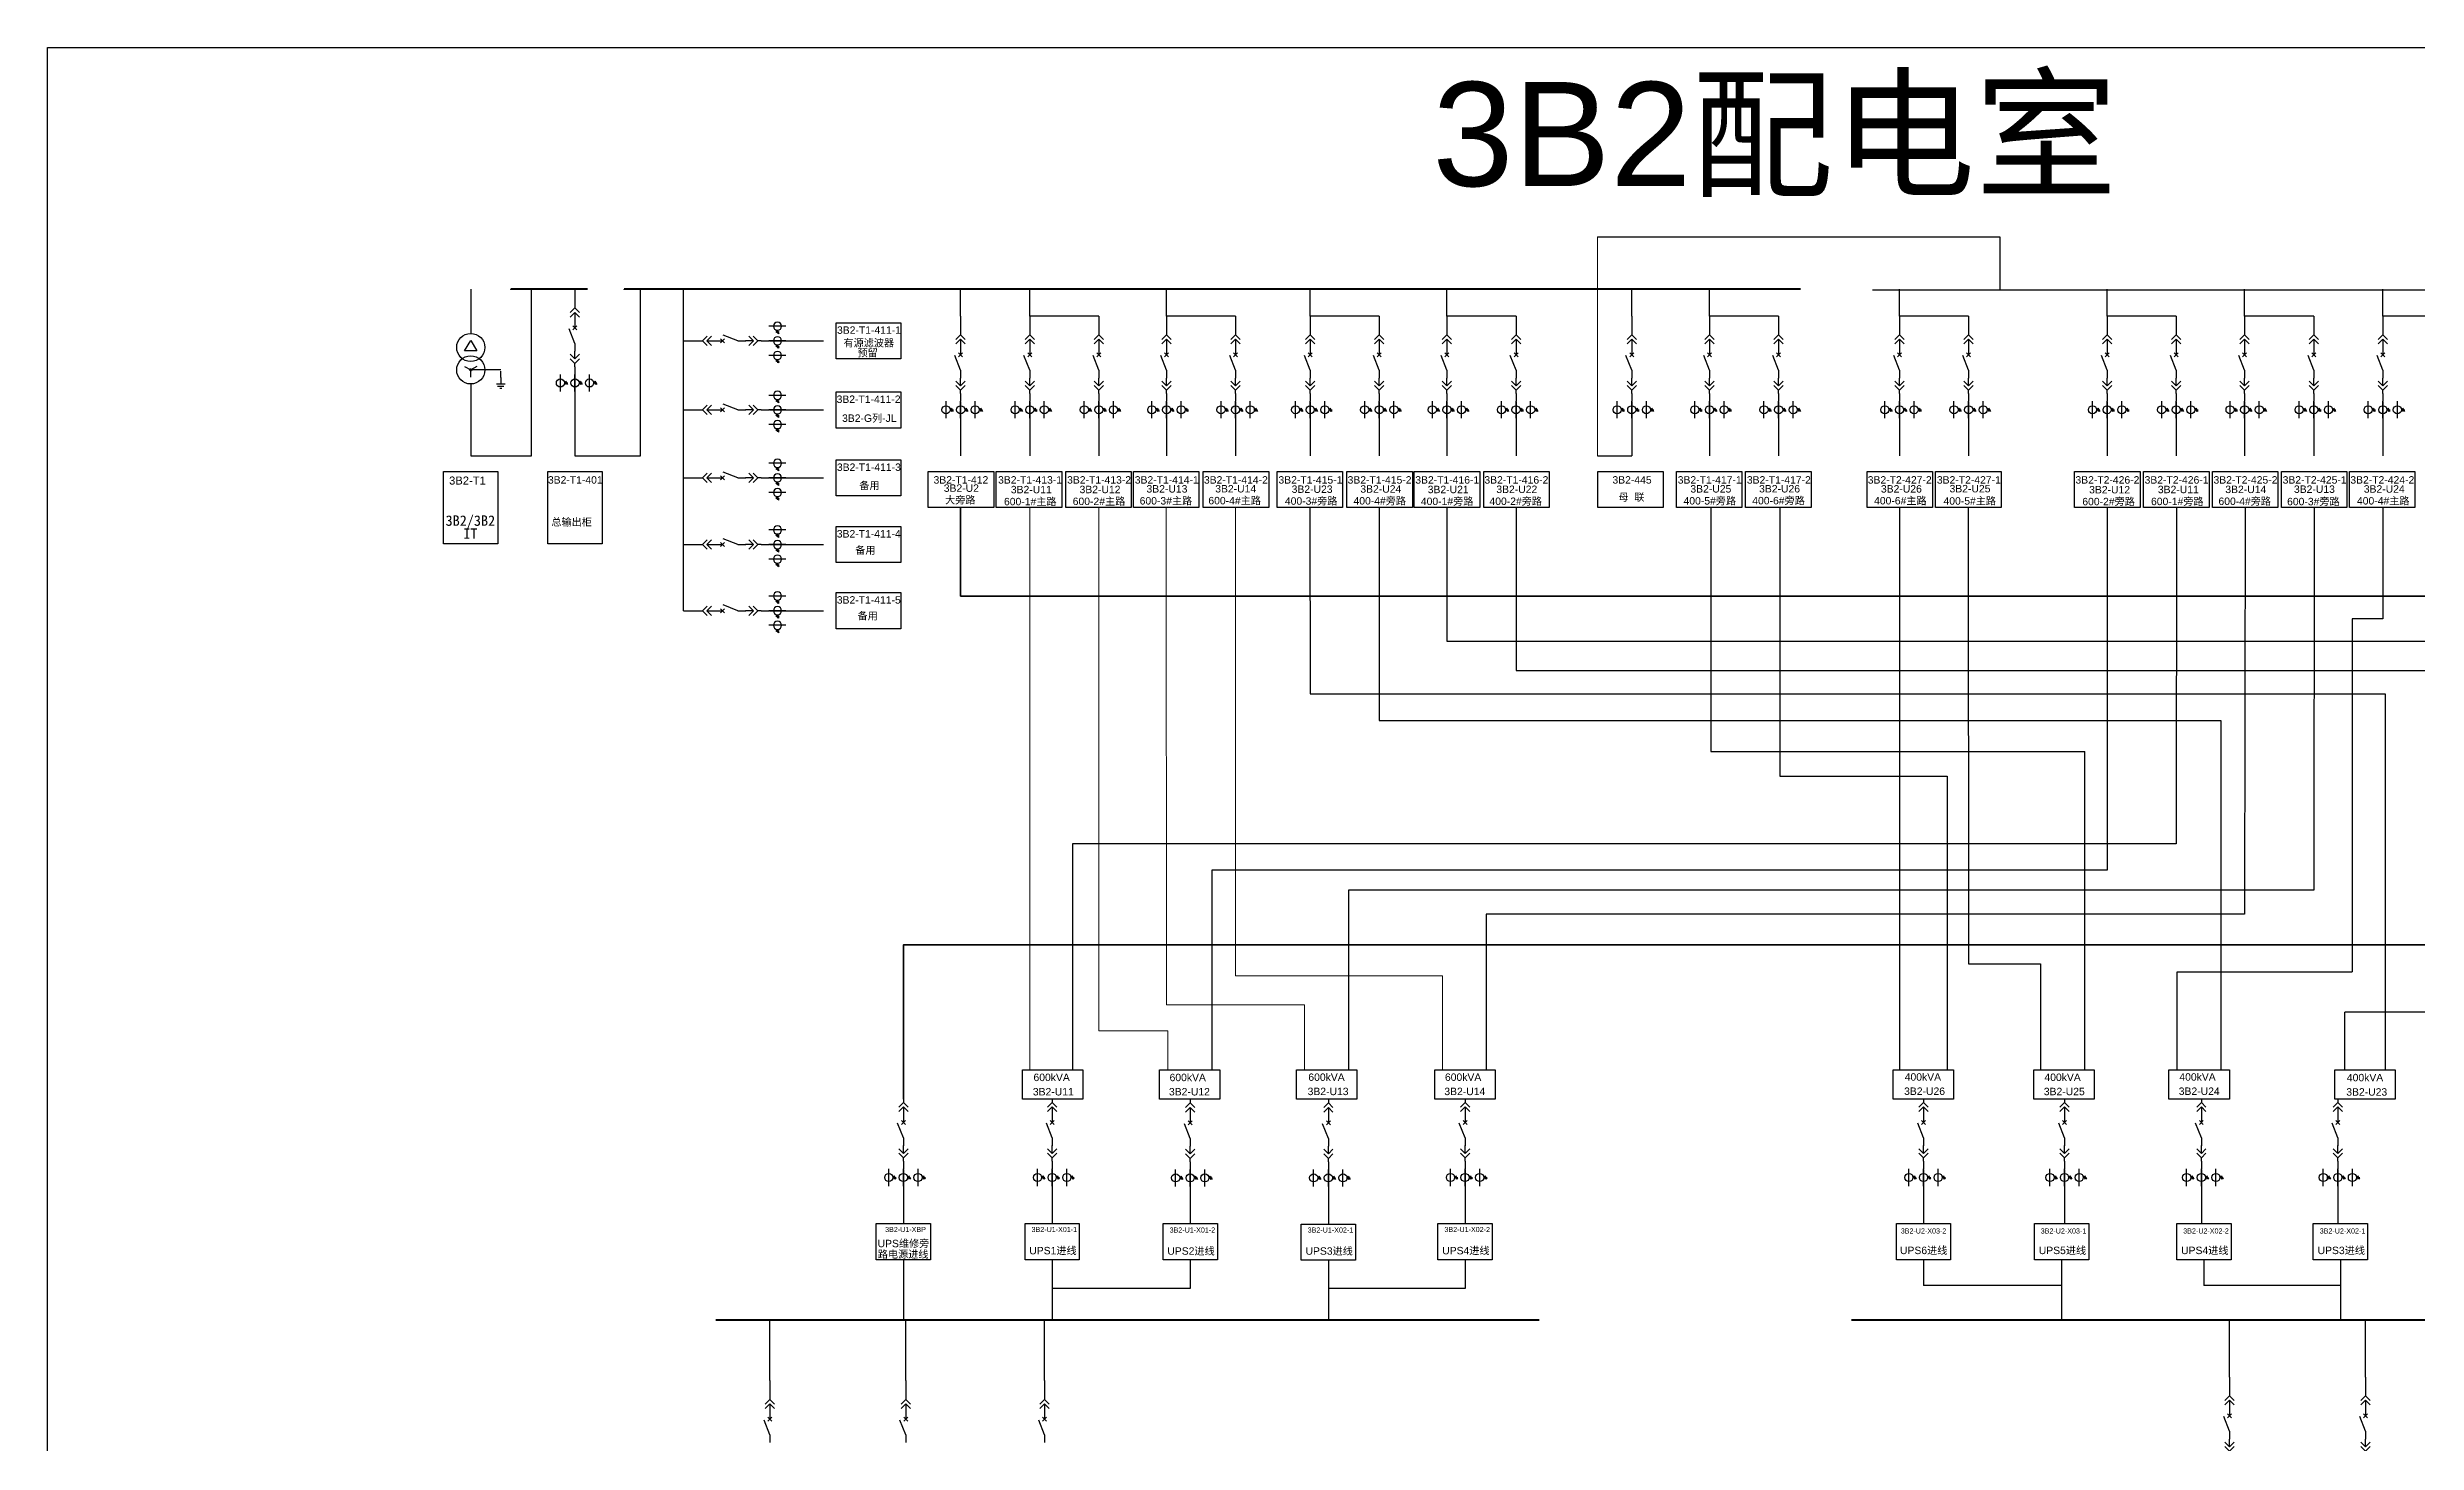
# Model space of a CAD drawing. Header units: millimetres. Extents: x 18 to 362, y 11 to 333.
# Drawn here: x 17.6 to 245.1, y 198.7 to 332.8 of the extents above; entities that cross this region are included whole.
import ezdxf
from ezdxf.enums import TextEntityAlignment as Align

# ---------------------------------------------------------------- set-up
doc = ezdxf.new("R2010")
doc.units = ezdxf.units.MM
doc.linetypes.add('CENTER', pattern=[2, 1.25, -0.25, 0.25, -0.25])
doc.linetypes.add('CONTINOUS', pattern=[0])
doc.styles.get("Standard").update_dxf_attribs({"font": 'arial.ttf'})

# ---------------------------------------------------------------- blocks, each defined once
blk = doc.blocks.new('DYDQAA05')
at = {"color": 0}
blk.add_lwpolyline([(0, 0), (0, -7)], dxfattribs=at)
blk = doc.blocks.new('DYDQAA03')
at = {"color": 0}
for points in [[(0, 0), (0, -1.5)], [(-2.1, -3.6), (0, -1.5)], [(-2.1, -5.6), (0, -3.5)], [(2.1, -3.6), (0, -1.5)], [(2.1, -5.6), (0, -3.5)], [(0, -3.5), (0, -7)]]:
    blk.add_lwpolyline(points, dxfattribs=at)
blk = doc.blocks.new('DYDQAA09')
at = {"color": 0}
blk.add_lwpolyline([(0, 0), (0, -3.5)], dxfattribs=at)
blk.add_lwpolyline([(0, 0), (0, -3.5)], dxfattribs=at)
blk.add_lwpolyline([(0, 0), (0, -3.5)], dxfattribs=at)
blk.add_lwpolyline([(0, 0), (0, -3.5)], dxfattribs=at)
blk.add_lwpolyline([(0, 0), (0, -3.5)], dxfattribs=at)
blk.add_lwpolyline([(0, 0), (0, -3.5)], dxfattribs=at)
blk.add_lwpolyline([(0, 0), (0, -3.5)], dxfattribs=at)
blk.add_lwpolyline([(0, 0), (0, -3.5)], dxfattribs=at)
blk.add_lwpolyline([(0, 0), (0, -3.5)], dxfattribs=at)
blk = doc.blocks.new('DYDQ0201')
at = {"color": 0}
for points in [[(0.9, -0.9), (-0.9, 0.9)], [(-0.9, -0.9), (0.9, 0.9)], [(0, -7), (-2.6, -0.4)]]:
    blk.add_lwpolyline(points, dxfattribs=at)
blk = doc.blocks.new('DYDQAA04')
at = {"color": 0}
for points in [[(0, -3.5), (0, 0)], [(-2.1, -1.4), (0, -3.5)], [(-2.1, -3.4), (0, -5.5)], [(2.1, -1.4), (0, -3.5)], [(2.1, -3.4), (0, -5.5)], [(0, -7), (0, -5.5)]]:
    blk.add_lwpolyline(points, dxfattribs=at)
blk = doc.blocks.new('A$C03DD39B5')
for p, q in [((417, 475), (283, 392)), ((417, 422), (283, 339)), ((350, 333), (350, 467))]:
    blk.add_line(p, q)
blk.add_lwpolyline([(700, 167), (0, 167)])
blk.add_circle((350, 167), 167)

msp = doc.modelspace()

# ---------------------------------------------------------------- linework, layer by layer
at = {"color": 1, "lineweight": 20}
msp.add_line((166.46, 293.51, 20769.03), (166.46, 314.55, 20769.03), dxfattribs=at)
at = {"color": 1, "lineweight": 25}
for p, q in [((166.46, 314.55, 20769.03), (205.11, 314.55, 20769.03)), ((205.11, 314.55, 20769.03), (205.11, 309.48, -786.45))]:
    msp.add_line(p, q, dxfattribs=at)
for p, q in [((58.24, 309.53, 22776.64), (58.24, 305.29, 18165.71)), ((64.09, 293.51, 18165.71), (64.09, 309.53, 19951.09)), ((74.55, 293.51, 19951.09), (74.55, 309.53, 19951.09)), ((78.68, 278.64), (78.68, 309.53, 19951.09)), ((105.29, 306.95, 18567.82), (105.29, 309.53, 19951.09)), ((111.93, 306.95, 18567.82), (111.93, 309.53, 19951.09)), ((125.07, 306.95, 18567.82), (125.07, 309.53, 19951.09)), ((138.87, 306.95, 18567.82), (138.87, 309.53, 19951.09)), ((152, 306.95, 18567.82), (152, 309.53, 19951.09)), ((169.75, 306.95, 18567.82), (169.75, 309.53, 19951.09)), ((177.22, 306.95, 18567.82), (177.22, 309.53, 19951.09)), ((195.47, 306.95, 17593.51), (195.47, 309.53, 18976.79)), ((215.41, 306.95, 17593.51), (215.41, 309.53, 18976.79)), ((228.62, 306.95, 17593.51), (228.62, 309.53, 18976.79)), ((241.89, 306.95, 17593.51), (241.89, 309.53, 18976.79)), ((118.57, 306.95, 18567.82), (111.93, 306.95, 18567.82)), ((131.7, 306.95, 18567.82), (125.07, 306.95, 18567.82)), ((145.5, 306.95, 18567.82), (138.87, 306.95, 18567.82)), ((158.64, 306.95, 18567.82), (152, 306.95, 18567.82)), ((183.86, 306.95, 18567.82), (177.22, 306.95, 18567.82)), ((202.11, 306.95, 17593.51), (195.47, 306.95, 17593.51)), ((222.05, 306.95, 17593.51), (215.41, 306.95, 17593.51)), ((235.26, 306.95, 17593.51), (228.62, 306.95, 17593.51)), ((248.53, 306.95, 17593.51), (241.89, 306.95, 17593.51)), ((57.65, 303.6, 18165.71), (58.24, 304.61, 18165.71)), ((57.65, 303.6, 18165.71), (58.24, 304.61, 18165.71)), ((58.82, 303.6, 18165.71), (57.65, 303.6, 18165.71)), ((58.24, 304.61, 18165.71), (58.82, 303.6, 18165.71)), ((86.92, 304.57, 2201.21), (88.56, 304.57, 2201.21)), ((88.56, 304.57, 2201.21), (92.13, 304.57, 2201.21)), ((57.65, 302.11, 18165.71), (58.24, 301.77, 18165.71)), ((58.23, 301.87, 18165.71), (58.14, 301.78, 18165.71)), ((58.27, 301.87, 18165.71), (58.14, 301.74, 18165.71)), ((58.19, 301.86, 18165.71), (58.14, 301.81, 18165.71)), ((58.29, 301.86, 18165.71), (58.15, 301.72, 18165.71)), ((58.31, 301.84, 18165.71), (58.17, 301.69, 18165.71)), ((58.32, 301.82, 18165.71), (58.18, 301.68, 18165.71)), ((58.34, 301.79, 18165.71), (58.22, 301.67, 18165.71)), ((58.82, 302.11, 18165.71), (58.24, 301.77, 18165.71)), ((58.34, 301.77, 18165.71), (58.24, 301.67, 18165.71)), ((58.24, 301.09, 18165.71), (58.24, 301.77, 18165.71)), ((61.12, 301.77, 18165.71), (58.24, 301.77, 18165.71)), ((58.24, 300.42, 18165.71), (58.24, 293.51, 18165.71)), ((60.72, 300.42, 18165.71), (61.53, 300.42, 18165.71)), ((68.25, 301.29, 19951.09), (68.25, 299.65, 19951.09)), ((60.82, 300.21, 18165.71), (61.43, 300.21, 18165.71)), ((61.02, 300.01, 18165.71), (61.23, 300.01, 18165.71)), ((68.25, 299.65, 19951.09), (68.25, 293.51, 19951.09)), ((105.29, 298.71, 20769.03), (105.29, 297.07, 20769.03)), ((111.93, 298.71, 20769.03), (111.93, 297.07, 20769.03)), ((118.57, 298.71, 20769.03), (118.57, 297.07, 20769.03)), ((125.07, 298.71, 20769.03), (125.07, 297.07, 20769.03)), ((131.7, 298.71, 20769.03), (131.7, 297.07, 20769.03)), ((138.87, 298.71, 20769.03), (138.87, 297.07, 20769.03)), ((145.5, 298.71, 20769.03), (145.5, 297.07, 20769.03)), ((152, 298.71, 20769.03), (152, 297.07, 20769.03)), ((158.64, 298.71, 20769.03), (158.64, 297.07, 20769.03)), ((169.75, 298.71, 20769.03), (169.75, 297.07, 20769.03)), ((177.22, 298.71, 20769.03), (177.22, 297.07, 20769.03)), ((183.86, 298.71, 20769.03), (183.86, 297.07, 20769.03)), ((195.47, 298.71, 19794.72), (195.47, 297.07, 19794.72)), ((202.11, 298.71, 19794.72), (202.11, 297.07, 19794.72)), ((215.41, 298.71, 19794.72), (215.41, 297.07, 19794.72)), ((222.05, 298.71, 19794.72), (222.05, 297.07, 19794.72)), ((228.62, 298.71, 19794.72), (228.62, 297.07, 19794.72)), ((235.26, 298.71, 19794.72), (235.26, 297.07, 19794.72)), ((241.89, 298.71, 19794.72), (241.89, 297.07, 19794.72)), ((86.92, 297.93, 2201.21), (88.56, 297.93, 2201.21)), ((88.56, 297.93, 2201.21), (92.13, 297.93, 2201.21)), ((105.29, 297.07, 20769.03), (105.29, 293.51, 20769.03)), ((111.93, 297.07, 20769.03), (111.93, 293.51, 20769.03)), ((118.57, 297.07, 20769.03), (118.57, 293.51, 20769.03)), ((125.07, 297.07, 20769.03), (125.07, 293.51, 20769.03)), ((131.7, 297.07, 20769.03), (131.7, 293.51, 20769.03)), ((138.87, 297.07, 20769.03), (138.87, 293.51, 20769.03)), ((145.5, 297.07, 20769.03), (145.5, 293.51, 20769.03)), ((152, 297.07, 20769.03), (152, 293.51, 20769.03)), ((158.64, 297.07, 20769.03), (158.64, 293.51, 20769.03)), ((169.75, 297.07, 20769.03), (169.75, 293.51, 20769.03)), ((177.22, 297.07, 20769.03), (177.22, 293.51, 20769.03)), ((183.86, 297.07, 20769.03), (183.86, 293.51, 20769.03)), ((195.47, 297.07, 19794.72), (195.47, 293.51, 19794.72)), ((202.11, 297.07, 19794.72), (202.11, 293.51, 19794.72)), ((215.41, 297.07, 19794.72), (215.41, 293.51, 19794.72)), ((222.05, 297.07, 19794.72), (222.05, 293.51, 19794.72)), ((228.62, 297.07, 19794.72), (228.62, 293.51, 19794.72)), ((235.26, 297.07, 19794.72), (235.26, 293.51, 19794.72)), ((241.89, 297.07, 19794.72), (241.89, 293.51, 19794.72)), ((58.24, 293.51, 18165.71), (64.09, 293.51, 18165.71)), ((68.25, 293.51, 19951.09), (74.55, 293.51, 19951.09)), ((86.92, 291.4, 2201.21), (88.56, 291.4, 2201.21)), ((88.56, 291.4, 2201.21), (92.13, 291.4, 2201.21)), ((86.92, 284.99, 2201.21), (88.56, 284.99, 2201.21)), ((88.56, 284.99, 2201.21), (92.13, 284.99, 2201.21)), ((86.92, 278.64, 2201.21), (88.56, 278.64, 2201.21)), ((88.56, 278.64, 2201.21), (92.13, 278.64, 2201.21)), ((99.79, 224.97, 2201.21), (99.79, 223.33, 2201.21)), ((99.79, 223.33, 2201.21), (99.79, 219.76, 2201.21)), ((114.08, 224.97, 2201.21), (114.08, 223.33, 2201.21)), ((114.08, 223.33, 2201.21), (114.08, 219.76, 2201.21)), ((127.34, 224.92, 2201.21), (127.34, 223.28, 2201.21)), ((127.34, 223.28, 2201.21), (127.34, 219.72, 2201.21)), ((140.61, 224.92, 2201.21), (140.61, 223.28, 2201.21)), ((140.61, 223.28, 2201.21), (140.61, 219.72, 2201.21)), ((153.74, 224.97, 2201.21), (153.74, 223.33, 2201.21)), ((153.74, 223.33, 2201.21), (153.74, 219.76, 2201.21)), ((197.77, 224.97, 2201.21), (197.77, 223.33, 2201.21)), ((197.77, 223.33, 2201.21), (197.77, 219.76, 2201.21)), ((211.32, 224.97, 2205.23), (211.32, 223.33, 2205.23)), ((211.32, 223.33, 2205.23), (211.32, 219.76, 2205.23)), ((224.46, 224.97, 2205.23), (224.46, 223.33, 2205.23)), ((224.46, 223.33, 2205.23), (224.46, 219.76, 2205.23)), ((237.57, 224.97, 2205.23), (237.57, 223.33, 2205.23)), ((237.57, 223.33, 2205.23), (237.57, 219.76, 2205.23)), ((99.79, 216.29, 16760.61), (99.79, 210.57, 16760.61)), ((114.08, 216.29, 2201.21), (114.08, 210.52, 2201.21)), ((127.34, 216.29, 16760.61), (127.34, 213.54, 16760.61)), ((140.61, 216.24, 16760.61), (140.61, 210.52, 16760.61)), ((153.74, 216.29, 16760.61), (153.74, 213.54, 16760.61)), ((197.77, 216.29, 2201.21), (197.77, 213.82, 2201.21)), ((211.04, 216.29, 2201.21), (211.04, 210.52, 2201.21)), ((224.71, 216.29, 2201.21), (224.71, 213.82, 2201.21)), ((237.82, 216.29, 2201.21), (237.82, 210.52, 2201.21)), ((127.34, 213.54, 16760.61), (114.08, 213.54, 16760.61)), ((153.74, 213.54, 16760.61), (140.61, 213.54, 16760.61)), ((211.04, 213.82, 2201.21), (197.77, 213.82, 2201.21)), ((237.82, 213.82, 2201.21), (224.71, 213.82, 2201.21)), ((86.96, 204.68, 15377.34), (86.96, 210.52, 16760.61)), ((100.02, 204.68, 15377.34), (100.02, 210.52, 16760.61)), ((113.36, 204.68, 15377.34), (113.36, 210.52, 16760.61)), ((227.18, 205.02, 3385.22), (227.18, 210.52, 4768.5)), ((240.24, 205.02, 3385.22), (240.24, 210.52, 4768.5))]:
    msp.add_line(p, q)
at = {"color": 1, "lineweight": 30}
msp.add_line((192.89, 309.48, -786.45), (315.25, 309.48, -786.45), dxfattribs=at)
at = {"linetype": 'CENTER', "ltscale": 0.5}
msp.add_line((61.12, 301.03, 18165.71), (61.12, 301.77, 18165.71), dxfattribs=at)
at = {"color": 1}
msp.add_line((166.46, 293.51, 20769.03), (169.75, 293.51, 20769.03), dxfattribs=at)
at = {"color": 5, "lineweight": 35}
for p, q in [((105.29, 288.54, 19951.09), (105.29, 280.03, 19951.09)), ((105.29, 280.03, 19951.09), (274.65, 280.03, 19951.09))]:
    msp.add_line(p, q, dxfattribs=at)
at = {"color": 6, "lineweight": 20}
msp.add_line((111.93, 288.54, 19951.09), (111.93, 234.53, 22167.45), dxfattribs=at)
at = {"color": 3, "lineweight": 25}
for p, q in [((138.83, 288.54, 19951.09), (138.87, 270.65, 19951.09)), ((145.5, 288.54, 19951.09), (145.5, 268.09, 19951.09)), ((152, 288.54, 19951.09), (152, 275.7, 19951.09)), ((158.64, 288.54, 19951.09), (158.64, 272.9, 19951.09)), ((177.34, 288.54, 19951.09), (177.34, 265.11, 19951.09)), ((183.98, 288.54, 19951.09), (183.98, 262.75, 19951.09)), ((152, 275.7, 19951.09), (265.55, 275.7, 19951.09)), ((158.64, 272.9, 19951.09), (252.69, 272.9, 19951.09)), ((138.87, 270.65, 19951.09), (242.11, 270.65, 19951.09)), ((242.11, 270.66, 19951.09), (242.11, 234.54)), ((145.5, 268.09, 19951.09), (226.32, 268.09, 19951.09)), ((226.32, 268.09, 19951.09), (226.32, 234.54)), ((177.34, 265.11, 19951.09), (213.26, 265.11, 19951.09)), ((213.26, 234.54), (213.26, 265.11, 19951.09)), ((183.98, 262.75, 19951.09), (200.05, 262.75, 19951.09)), ((200.05, 262.75, 19951.09), (200.05, 234.54))]:
    msp.add_line(p, q, dxfattribs=at)
at = {"color": 4, "lineweight": 25}
for p, q in [((215.41, 288.54, 19951.09), (215.41, 253.73, 19951.09)), ((222.06, 288.54, 19951.09), (222.05, 256.25, 19951.09)), ((228.67, 288.54, 19951.09), (228.62, 249.5, 19951.09)), ((235.3, 288.54, 19951.09), (235.26, 251.79, 19951.09)), ((222.05, 256.25, 19951.09), (116.03, 256.25, 19951.09)), ((116.03, 256.25, 19951.09), (116.03, 234.53, 29417.41)), ((215.41, 253.73, 19951.09), (129.41, 253.73, 19951.09)), ((129.41, 253.73, 19951.09), (129.41, 234.54)), ((235.26, 251.79, 19951.09), (142.54, 251.79, 19951.09)), ((142.54, 251.79, 19951.09), (142.54, 234.53, 29417.41)), ((228.62, 249.5, 19951.09), (155.77, 249.5, 19951.09)), ((155.77, 249.5, 19951.09), (155.77, 234.54))]:
    msp.add_line(p, q, dxfattribs=at)
at = {"color": 6, "lineweight": 25}
for p, q in [((241.89, 288.54, 19951.09), (241.89, 277.86, 21632.67)), ((241.89, 277.86, 21632.67), (238.94, 277.86, 21632.67)), ((238.94, 277.86, 21632.67), (238.94, 243.95, 21632.67)), ((222.15, 234.54), (222.15, 243.95, 29417.21)), ((222.15, 243.95, 29417.21), (238.94, 243.95, 21632.67)), ((248.53, 240.08, 31722.82), (238.23, 240.08, 31722.82)), ((238.23, 234.54), (238.23, 240.08, 31722.82))]:
    msp.add_line(p, q, dxfattribs=at)
at = {"color": 1, "lineweight": 40}
for p, q in [((81.78, 210.52, 16760.61), (160.86, 210.52, 16760.61)), ((190.85, 210.52, -6945.47), (282.44, 210.52, -6945.47))]:
    msp.add_line(p, q, dxfattribs=at)
at = {"color": 1, "lineweight": 30, "ltscale": 0.002916}
msp.add_lwpolyline([(17.58, 332.76), (361.98, 332.76), (361.98, 11.29), (17.58, 11.29)], close=True, dxfattribs=at)
at = {"color": 1, "lineweight": 40, "ltscale": 100, "elevation": 19951.09}
for points in [[(69.45, 309.53), (62.08, 309.53), (62.08, 309.53)], [(185.97, 309.53), (72.98, 309.53), (72.98, 309.53)]]:
    msp.add_lwpolyline(points, dxfattribs=at)
for points, elevation in [([(93.35, 306.3), (99.56, 306.3), (99.56, 302.83), (93.35, 302.83)], 2201.21), ([(93.35, 299.67), (99.56, 299.67), (99.56, 296.19), (93.35, 296.19)], 2201.21), ([(55.63, 292.02), (60.84, 292.02), (60.84, 285.07), (55.63, 285.07)], 22717.29), ([(65.65, 292.02), (70.85, 292.02), (70.85, 285.07), (65.65, 285.07)], 19133.15), ([(93.35, 293.14), (99.56, 293.14), (99.56, 289.66), (93.35, 289.66)], 2201.21), ([(102.17, 292.02), (108.47, 292.02), (108.47, 288.54), (102.17, 288.54)], 19951.09), ([(108.71, 292.02), (115, 292.02), (115, 288.54), (108.71, 288.54)], 19951.09), ([(115.39, 292.02), (121.68, 292.02), (121.68, 288.54), (115.39, 288.54)], 19951.09), ([(121.88, 292.02), (128.18, 292.02), (128.18, 288.54), (121.88, 288.54)], 19951.09), ([(128.59, 292.02), (134.89, 292.02), (134.89, 288.54), (128.59, 288.54)], 19951.09), ([(135.69, 292.02), (141.98, 292.02), (141.98, 288.54), (135.69, 288.54)], 19951.09), ([(142.38, 292.02), (148.68, 292.02), (148.68, 288.54), (142.38, 288.54)], 19951.09), ([(148.85, 292.02), (155.15, 292.02), (155.15, 288.54), (148.85, 288.54)], 19951.09), ([(155.53, 292.02), (161.82, 292.02), (161.82, 288.54), (155.53, 288.54)], 19951.09), ([(166.48, 292.02), (172.78, 292.02), (172.78, 288.54), (166.48, 288.54)], 19951.09), ([(174.05, 292.02), (180.34, 292.02), (180.34, 288.54), (174.05, 288.54)], 19951.09), ([(180.69, 292.02), (186.99, 292.02), (186.99, 288.54), (180.69, 288.54)], 19951.09), ([(192.35, 292.02), (198.64, 292.02), (198.64, 288.54), (192.35, 288.54)], 19951.09), ([(198.92, 292.02), (205.22, 292.02), (205.22, 288.54), (198.92, 288.54)], 19951.09), ([(212.29, 292.02), (218.59, 292.02), (218.59, 288.54), (212.29, 288.54)], 19951.09), ([(218.91, 292.02), (225.2, 292.02), (225.2, 288.54), (218.91, 288.54)], 19951.09), ([(225.53, 292.02), (231.82, 292.02), (231.82, 288.54), (225.53, 288.54)], 19951.09), ([(232.15, 292.02), (238.44, 292.02), (238.44, 288.54), (232.15, 288.54)], 19951.09), ([(238.68, 292.02), (244.98, 292.02), (244.98, 288.54), (238.68, 288.54)], 19951.09), ([(93.35, 286.73), (99.56, 286.73), (99.56, 283.26), (93.35, 283.26)], 2201.21), ([(93.35, 280.38), (99.56, 280.38), (99.56, 276.91), (93.35, 276.91)], 2201.21), ([(97.19, 219.76), (102.4, 219.76), (102.4, 216.29), (97.19, 216.29)], 16760.61), ([(111.48, 219.76), (116.69, 219.76), (116.69, 216.29), (111.48, 216.29)], 2201.21), ([(124.74, 219.76), (129.95, 219.76), (129.95, 216.29), (124.74, 216.29)], 16760.61), ([(138, 219.72), (143.21, 219.72), (143.21, 216.24), (138, 216.24)], 16760.61), ([(151.14, 219.76), (156.35, 219.76), (156.35, 216.29), (151.14, 216.29)], 16760.61), ([(195.17, 219.76), (200.38, 219.76), (200.38, 216.29), (195.17, 216.29)], 2201.21), ([(208.43, 219.76), (213.64, 219.76), (213.64, 216.29), (208.43, 216.29)], 2201.21), ([(222.1, 219.76), (227.31, 219.76), (227.31, 216.28), (222.1, 216.28)], 2201.21), ([(235.21, 219.76), (240.42, 219.76), (240.42, 216.29), (235.21, 216.29)], 2201.21)]:
    msp.add_lwpolyline(points, close=True, dxfattribs=dict(elevation=elevation))
at = {"elevation": 18165.71}
msp.add_lwpolyline([(61.12, 301.03), (61.12, 300.42)], dxfattribs=at)
at = {"color": 5, "lineweight": 35, "elevation": 19951.09}
msp.add_lwpolyline([(268.27, 288.54), (268.27, 246.53), (99.79, 246.53), (99.79, 231.72)], dxfattribs=at)
at = {"color": 6, "lineweight": 20, "elevation": 19951.09}
for points in [[(118.57, 288.54), (118.57, 238.27), (125.19, 238.27), (125.19, 234.54)], [(125.03, 288.54), (125.07, 240.78), (138.33, 240.78), (138.33, 234.53)], [(131.7, 288.54), (131.7, 243.56), (151.57, 243.56), (151.57, 234.54)]]:
    msp.add_lwpolyline(points, dxfattribs=at)
at = {"color": 6, "elevation": 19951.09}
for points in [[(195.47, 288.54), (195.47, 234.54), (195.47, 234.54)], [(202.07, 288.54), (202.11, 244.71), (209.02, 244.71), (209.02, 234.54)]]:
    msp.add_lwpolyline(points, dxfattribs=at)
for points in [[(111.22, 234.54), (117.02, 234.54), (117.02, 231.72), (111.22, 231.72)], [(124.4, 234.54), (130.2, 234.54), (130.2, 231.72), (124.4, 231.72)], [(137.56, 234.54), (143.36, 234.54), (143.36, 231.72), (137.56, 231.72)], [(150.84, 234.54), (156.64, 234.54), (156.64, 231.72), (150.84, 231.72)], [(194.87, 234.54), (200.67, 234.54), (200.67, 231.72), (194.87, 231.72)], [(208.37, 234.54), (214.17, 234.54), (214.17, 231.72), (208.37, 231.72)], [(221.35, 234.54), (227.15, 234.54), (227.15, 231.72), (221.35, 231.72)], [(237.29, 234.54), (243.09, 234.54), (243.09, 231.72), (237.29, 231.72)]]:
    msp.add_lwpolyline(points, close=True)
at = {"linetype": 'CONTINOUS'}
for centre in [(58.24, 303.93, 18165.71), (58.24, 301.77, 18165.71)]:
    msp.add_circle(centre, 1.35, dxfattribs=at)
msp.add_circle((58.24, 301.77, 18165.71), 0.101)

# ---------------------------------------------------------------- block references
at = {"xscale": 0.2128954749704126, "yscale": 0.2128954749704126, "zscale": 0.2128954749704126}
for name, p in [('DYDQAA05', (68.25, 309.53, 17749.88)), ('DYDQAA03', (68.25, 308.04, 17749.88)), ('DYDQ0201', (68.25, 305.81, 17749.88)), ('DYDQAA09', (68.25, 306.55, 17749.88)), ('DYDQAA03', (105.29, 305.46, 18567.82)), ('DYDQAA05', (105.29, 306.95, 18567.82)), ('DYDQAA03', (111.93, 305.46, 18567.82)), ('DYDQAA05', (111.93, 306.95, 18567.82)), ('DYDQAA03', (118.57, 305.46, 18567.82)), ('DYDQAA05', (118.57, 306.95, 18567.82)), ('DYDQAA03', (125.07, 305.46, 18567.82)), ('DYDQAA05', (125.07, 306.95, 18567.82)), ('DYDQAA03', (131.7, 305.46, 18567.82)), ('DYDQAA05', (131.7, 306.95, 18567.82)), ('DYDQAA03', (138.87, 305.46, 18567.82)), ('DYDQAA05', (138.87, 306.95, 18567.82)), ('DYDQAA03', (145.5, 305.46, 18567.82)), ('DYDQAA05', (145.5, 306.95, 18567.82)), ('DYDQAA03', (152, 305.46, 18567.82)), ('DYDQAA05', (152, 306.95, 18567.82)), ('DYDQAA03', (158.64, 305.46, 18567.82)), ('DYDQAA05', (158.64, 306.95, 18567.82)), ('DYDQAA03', (169.75, 305.46, 18567.82)), ('DYDQAA05', (169.75, 306.95, 18567.82)), ('DYDQAA03', (177.22, 305.46, 18567.82)), ('DYDQAA05', (177.22, 306.95, 18567.82)), ('DYDQAA03', (183.86, 305.46, 18567.82)), ('DYDQAA05', (183.86, 306.95, 18567.82)), ('DYDQAA03', (195.47, 305.46, 17593.51)), ('DYDQAA05', (195.47, 306.95, 17593.51)), ('DYDQAA03', (202.11, 305.46, 17593.51)), ('DYDQAA05', (202.11, 306.95, 17593.51)), ('DYDQAA03', (215.41, 305.46, 17593.51)), ('DYDQAA05', (215.41, 306.95, 17593.51)), ('DYDQAA03', (222.05, 305.46, 17593.51)), ('DYDQAA05', (222.05, 306.95, 17593.51)), ('DYDQAA03', (228.62, 305.46, 17593.51)), ('DYDQAA05', (228.62, 306.95, 17593.51)), ('DYDQAA03', (235.26, 305.46, 17593.51)), ('DYDQAA05', (235.26, 306.95, 17593.51)), ('DYDQAA03', (241.89, 305.46, 17593.51)), ('DYDQAA05', (241.89, 306.95, 17593.51)), ('DYDQAA04', (68.25, 303.57, 17749.88)), ('DYDQAA09', (68.25, 304.32, 17749.88)), ('DYDQ0201', (105.29, 303.23, 18567.82)), ('DYDQAA09', (105.29, 303.97, 18567.82)), ('DYDQ0201', (111.93, 303.23, 18567.82)), ('DYDQAA09', (111.93, 303.97, 18567.82)), ('DYDQ0201', (118.57, 303.23, 18567.82)), ('DYDQAA09', (118.57, 303.97, 18567.82)), ('DYDQ0201', (125.07, 303.23, 18567.82)), ('DYDQAA09', (125.07, 303.97, 18567.82)), ('DYDQ0201', (131.7, 303.23, 18567.82)), ('DYDQAA09', (131.7, 303.97, 18567.82)), ('DYDQ0201', (138.87, 303.23, 18567.82)), ('DYDQAA09', (138.87, 303.97, 18567.82)), ('DYDQ0201', (145.5, 303.23, 18567.82)), ('DYDQAA09', (145.5, 303.97, 18567.82)), ('DYDQ0201', (152, 303.23, 18567.82)), ('DYDQAA09', (152, 303.97, 18567.82)), ('DYDQ0201', (158.64, 303.23, 18567.82)), ('DYDQAA09', (158.64, 303.97, 18567.82)), ('DYDQ0201', (169.75, 303.23, 18567.82)), ('DYDQAA09', (169.75, 303.97, 18567.82)), ('DYDQ0201', (177.22, 303.23, 18567.82)), ('DYDQAA09', (177.22, 303.97, 18567.82)), ('DYDQ0201', (183.86, 303.23, 18567.82)), ('DYDQAA09', (183.86, 303.97, 18567.82)), ('DYDQ0201', (195.47, 303.23, 17593.51)), ('DYDQAA09', (195.47, 303.97, 17593.51)), ('DYDQ0201', (202.11, 303.23, 17593.51)), ('DYDQAA09', (202.11, 303.97, 17593.51)), ('DYDQ0201', (215.41, 303.23, 17593.51)), ('DYDQAA09', (215.41, 303.97, 17593.51)), ('DYDQ0201', (222.05, 303.23, 17593.51)), ('DYDQAA09', (222.05, 303.97, 17593.51)), ('DYDQ0201', (228.62, 303.23, 17593.51)), ('DYDQAA09', (228.62, 303.97, 17593.51)), ('DYDQ0201', (235.26, 303.23, 17593.51)), ('DYDQAA09', (235.26, 303.97, 17593.51)), ('DYDQ0201', (241.89, 303.23, 17593.51)), ('DYDQAA09', (241.89, 303.97, 17593.51)), ('DYDQAA09', (68.25, 302.08, 17749.88)), ('DYDQAA04', (105.29, 300.99, 18567.82)), ('DYDQAA09', (105.29, 301.74, 18567.82)), ('DYDQAA04', (111.93, 300.99, 18567.82)), ('DYDQAA09', (111.93, 301.74, 18567.82)), ('DYDQAA04', (118.57, 300.99, 18567.82)), ('DYDQAA09', (118.57, 301.74, 18567.82)), ('DYDQAA04', (125.07, 300.99, 18567.82)), ('DYDQAA09', (125.07, 301.74, 18567.82)), ('DYDQAA04', (131.7, 300.99, 18567.82)), ('DYDQAA09', (131.7, 301.74, 18567.82)), ('DYDQAA04', (138.87, 300.99, 18567.82)), ('DYDQAA09', (138.87, 301.74, 18567.82)), ('DYDQAA04', (145.5, 300.99, 18567.82)), ('DYDQAA09', (145.5, 301.74, 18567.82)), ('DYDQAA04', (152, 300.99, 18567.82)), ('DYDQAA09', (152, 301.74, 18567.82)), ('DYDQAA04', (158.64, 300.99, 18567.82)), ('DYDQAA09', (158.64, 301.74, 18567.82)), ('DYDQAA04', (169.75, 300.99, 18567.82)), ('DYDQAA09', (169.75, 301.74, 18567.82)), ('DYDQAA04', (177.22, 300.99, 18567.82)), ('DYDQAA09', (177.22, 301.74, 18567.82)), ('DYDQAA04', (183.86, 300.99, 18567.82)), ('DYDQAA09', (183.86, 301.74, 18567.82)), ('DYDQAA04', (195.47, 300.99, 17593.51)), ('DYDQAA09', (195.47, 301.74, 17593.51)), ('DYDQAA04', (202.11, 300.99, 17593.51)), ('DYDQAA09', (202.11, 301.74, 17593.51)), ('DYDQAA04', (215.41, 300.99, 17593.51)), ('DYDQAA09', (215.41, 301.74, 17593.51)), ('DYDQAA04', (222.05, 300.99, 17593.51)), ('DYDQAA09', (222.05, 301.74, 17593.51)), ('DYDQAA04', (228.62, 300.99, 17593.51)), ('DYDQAA09', (228.62, 301.74, 17593.51)), ('DYDQAA04', (235.26, 300.99, 17593.51)), ('DYDQAA09', (235.26, 301.74, 17593.51)), ('DYDQAA04', (241.89, 300.99, 17593.51)), ('DYDQAA09', (241.89, 301.74, 17593.51)), ('DYDQAA09', (105.29, 299.5, 18567.82)), ('DYDQAA09', (111.93, 299.5, 18567.82)), ('DYDQAA09', (118.57, 299.5, 18567.82)), ('DYDQAA09', (125.07, 299.5, 18567.82)), ('DYDQAA09', (131.7, 299.5, 18567.82)), ('DYDQAA09', (138.87, 299.5, 18567.82)), ('DYDQAA09', (145.5, 299.5, 18567.82)), ('DYDQAA09', (152, 299.5, 18567.82)), ('DYDQAA09', (158.64, 299.5, 18567.82)), ('DYDQAA09', (169.75, 299.5, 18567.82)), ('DYDQAA09', (177.22, 299.5, 18567.82)), ('DYDQAA09', (183.86, 299.5, 18567.82)), ('DYDQAA09', (195.47, 299.5, 17593.51)), ('DYDQAA09', (202.11, 299.5, 17593.51)), ('DYDQAA09', (215.41, 299.5, 17593.51)), ('DYDQAA09', (222.05, 299.5, 17593.51)), ('DYDQAA09', (228.62, 299.5, 17593.51)), ('DYDQAA09', (235.26, 299.5, 17593.51)), ('DYDQAA09', (241.89, 299.5, 17593.51)), ('DYDQAA03', (99.79, 231.72)), ('DYDQAA09', (99.79, 230.23)), ('DYDQAA03', (114.08, 231.72)), ('DYDQAA09', (114.08, 230.23)), ('DYDQAA03', (127.34, 231.67)), ('DYDQAA09', (127.34, 230.18)), ('DYDQAA03', (140.61, 231.67)), ('DYDQAA09', (140.61, 230.18)), ('DYDQAA03', (153.74, 231.72)), ('DYDQAA09', (153.74, 230.23)), ('DYDQAA03', (197.77, 231.72)), ('DYDQAA09', (197.77, 230.23)), ('DYDQAA03', (211.32, 231.72, 4.01)), ('DYDQAA09', (211.32, 230.23, 4.01)), ('DYDQAA03', (224.46, 231.72, 4.01)), ('DYDQAA09', (224.46, 230.23, 4.01)), ('DYDQAA03', (237.57, 231.72, 4.01)), ('DYDQAA09', (237.57, 230.23, 4.01)), ('DYDQ0201', (99.79, 229.48)), ('DYDQAA09', (99.79, 227.99)), ('DYDQ0201', (114.08, 229.48)), ('DYDQAA09', (114.08, 227.99)), ('DYDQ0201', (127.34, 229.44)), ('DYDQAA09', (127.34, 227.95)), ('DYDQ0201', (140.61, 229.44)), ('DYDQAA09', (140.61, 227.95)), ('DYDQ0201', (153.74, 229.48)), ('DYDQAA09', (153.74, 227.99)), ('DYDQ0201', (197.77, 229.48)), ('DYDQAA09', (197.77, 227.99)), ('DYDQ0201', (211.32, 229.48, 4.01)), ('DYDQAA09', (211.32, 227.99, 4.01)), ('DYDQ0201', (224.46, 229.48, 4.01)), ('DYDQAA09', (224.46, 227.99, 4.01)), ('DYDQ0201', (237.57, 229.48, 4.01)), ('DYDQAA09', (237.57, 227.99, 4.01)), ('DYDQAA04', (99.79, 227.25)), ('DYDQAA09', (99.79, 225.76)), ('DYDQAA04', (114.08, 227.25)), ('DYDQAA09', (114.08, 225.76)), ('DYDQAA04', (127.34, 227.2)), ('DYDQAA09', (127.34, 225.71)), ('DYDQAA04', (140.61, 227.2)), ('DYDQAA09', (140.61, 225.71)), ('DYDQAA04', (153.74, 227.25)), ('DYDQAA09', (153.74, 225.76)), ('DYDQAA04', (197.77, 227.25)), ('DYDQAA09', (197.77, 225.76)), ('DYDQAA04', (211.32, 227.25, 4.01)), ('DYDQAA09', (211.32, 225.76, 4.01)), ('DYDQAA04', (224.46, 227.25, 4.01)), ('DYDQAA09', (224.46, 225.76, 4.01)), ('DYDQAA04', (237.57, 227.25, 4.01)), ('DYDQAA09', (237.57, 225.76, 4.01)), ('DYDQAA05', (227.18, 205.02, 3385.22)), ('DYDQAA05', (240.24, 205.02, 3385.22)), ('DYDQAA03', (86.96, 203.19, 15377.34)), ('DYDQAA05', (86.96, 204.68, 15377.34)), ('DYDQAA03', (100.02, 203.19, 15377.34)), ('DYDQAA05', (100.02, 204.68, 15377.34)), ('DYDQAA03', (113.36, 203.19, 15377.34)), ('DYDQAA05', (113.36, 204.68, 15377.34)), ('DYDQAA03', (227.18, 203.53, 3385.22)), ('DYDQAA03', (240.24, 203.53, 3385.22)), ('DYDQ0201', (86.96, 200.96, 15377.34)), ('DYDQAA09', (86.96, 201.7, 15377.34)), ('DYDQ0201', (100.02, 200.96, 15377.34)), ('DYDQAA09', (100.02, 201.7, 15377.34)), ('DYDQ0201', (113.36, 200.96, 15377.34)), ('DYDQAA09', (113.36, 201.7, 15377.34)), ('DYDQ0201', (227.18, 201.3, 3385.22)), ('DYDQAA09', (227.18, 202.04, 3385.22)), ('DYDQ0201', (240.24, 201.3, 3385.22)), ('DYDQAA09', (240.24, 202.04, 3385.22)), ('DYDQAA09', (86.96, 199.47, 15377.34)), ('DYDQAA09', (100.02, 199.47, 15377.34)), ('DYDQAA09', (113.36, 199.47, 15377.34)), ('DYDQAA04', (227.18, 199.06, 3385.22)), ('DYDQAA09', (227.18, 199.81, 3385.22)), ('DYDQAA04', (240.24, 199.06, 3385.22)), ('DYDQAA09', (240.24, 199.81, 3385.22))]:
    msp.add_blockref(name, p, dxfattribs=at)
at = {"xscale": -0.2128954749704126, "yscale": 0.2128954749704126, "zscale": 0.2128954749704126, "rotation": 90}
for name, p in [('DYDQAA03', (80.17, 304.57)), ('DYDQ0201', (82.41, 304.57)), ('DYDQAA04', (84.64, 304.57)), ('DYDQAA05', (78.68, 304.57)), ('DYDQAA09', (81.66, 304.57)), ('DYDQAA09', (83.9, 304.57)), ('DYDQAA09', (86.13, 304.57)), ('DYDQAA03', (80.17, 297.93)), ('DYDQ0201', (82.41, 297.93)), ('DYDQAA04', (84.64, 297.93)), ('DYDQAA05', (78.68, 297.93)), ('DYDQAA09', (81.66, 297.93)), ('DYDQAA09', (83.9, 297.93)), ('DYDQAA09', (86.13, 297.93)), ('DYDQAA05', (78.68, 291.4)), ('DYDQAA03', (80.17, 291.4)), ('DYDQAA09', (81.66, 291.4)), ('DYDQ0201', (82.41, 291.4)), ('DYDQAA09', (83.9, 291.4)), ('DYDQAA04', (84.64, 291.4)), ('DYDQAA09', (86.13, 291.4)), ('DYDQAA05', (78.68, 284.99)), ('DYDQAA03', (80.17, 284.99)), ('DYDQAA09', (81.66, 284.99)), ('DYDQ0201', (82.41, 284.99)), ('DYDQAA09', (83.9, 284.99)), ('DYDQAA04', (84.64, 284.99)), ('DYDQAA09', (86.13, 284.99)), ('DYDQAA05', (78.68, 278.64)), ('DYDQAA03', (80.17, 278.64)), ('DYDQAA09', (81.66, 278.64)), ('DYDQ0201', (82.41, 278.64)), ('DYDQAA09', (83.9, 278.64)), ('DYDQAA04', (84.64, 278.64)), ('DYDQAA09', (86.13, 278.64))]:
    msp.add_blockref(name, p, dxfattribs=at)
at = {"linetype": 'Continuous', "yscale": 0.002338875, "zscale": 0.002338875}
for p, xscale, rotation in [((86.88, 306.36, 2201.21), -0.002338875, 180), ((86.88, 304.96, 2201.21), -0.002338875, 180), ((86.88, 303.55, 2201.21), -0.002338875, 180), ((66.46, 301.34, 19951.09), 0.002338875, 270), ((67.86, 301.34, 19951.09), 0.002338875, 270), ((69.26, 301.34, 19951.09), 0.002338875, 270), ((86.88, 299.72, 2201.21), -0.002338875, 180), ((86.88, 298.32, 2201.21), -0.002338875, 180), ((103.5, 298.76, 20769.03), 0.002338875, 270), ((104.9, 298.76, 20769.03), 0.002338875, 270), ((106.3, 298.76, 20769.03), 0.002338875, 270), ((110.14, 298.76, 20769.03), 0.002338875, 270), ((111.54, 298.76, 20769.03), 0.002338875, 270), ((112.94, 298.76, 20769.03), 0.002338875, 270), ((116.78, 298.76, 20769.03), 0.002338875, 270), ((118.18, 298.76, 20769.03), 0.002338875, 270), ((119.58, 298.76, 20769.03), 0.002338875, 270), ((123.27, 298.76, 20769.03), 0.002338875, 270), ((124.68, 298.76, 20769.03), 0.002338875, 270), ((126.08, 298.76, 20769.03), 0.002338875, 270), ((129.91, 298.76, 20769.03), 0.002338875, 270), ((131.31, 298.76, 20769.03), 0.002338875, 270), ((132.72, 298.76, 20769.03), 0.002338875, 270), ((137.07, 298.76, 20769.03), 0.002338875, 270), ((138.48, 298.76, 20769.03), 0.002338875, 270), ((139.88, 298.76, 20769.03), 0.002338875, 270), ((143.71, 298.76, 20769.03), 0.002338875, 270), ((145.11, 298.76, 20769.03), 0.002338875, 270), ((146.52, 298.76, 20769.03), 0.002338875, 270), ((150.21, 298.76, 20769.03), 0.002338875, 270), ((151.61, 298.76, 20769.03), 0.002338875, 270), ((153.01, 298.76, 20769.03), 0.002338875, 270), ((156.85, 298.76, 20769.03), 0.002338875, 270), ((158.25, 298.76, 20769.03), 0.002338875, 270), ((159.65, 298.76, 20769.03), 0.002338875, 270), ((167.96, 298.76, 20769.03), 0.002338875, 270), ((169.36, 298.76, 20769.03), 0.002338875, 270), ((170.77, 298.76, 20769.03), 0.002338875, 270), ((175.42, 298.76, 20769.03), 0.002338875, 270), ((176.83, 298.76, 20769.03), 0.002338875, 270), ((178.23, 298.76, 20769.03), 0.002338875, 270), ((182.06, 298.76, 20769.03), 0.002338875, 270), ((183.47, 298.76, 20769.03), 0.002338875, 270), ((184.87, 298.76, 20769.03), 0.002338875, 270), ((193.67, 298.76, 19794.72), 0.002338875, 270), ((195.08, 298.76, 19794.72), 0.002338875, 270), ((196.48, 298.76, 19794.72), 0.002338875, 270), ((200.31, 298.76, 19794.72), 0.002338875, 270), ((201.72, 298.76, 19794.72), 0.002338875, 270), ((203.12, 298.76, 19794.72), 0.002338875, 270), ((213.62, 298.76, 19794.72), 0.002338875, 270), ((215.02, 298.76, 19794.72), 0.002338875, 270), ((216.43, 298.76, 19794.72), 0.002338875, 270), ((220.26, 298.76, 19794.72), 0.002338875, 270), ((221.66, 298.76, 19794.72), 0.002338875, 270), ((223.06, 298.76, 19794.72), 0.002338875, 270), ((226.83, 298.76, 19794.72), 0.002338875, 270), ((228.23, 298.76, 19794.72), 0.002338875, 270), ((229.64, 298.76, 19794.72), 0.002338875, 270), ((233.47, 298.76, 19794.72), 0.002338875, 270), ((234.87, 298.76, 19794.72), 0.002338875, 270), ((236.28, 298.76, 19794.72), 0.002338875, 270), ((240.09, 298.76, 19794.72), 0.002338875, 270), ((241.5, 298.76, 19794.72), 0.002338875, 270), ((242.9, 298.76, 19794.72), 0.002338875, 270), ((86.88, 296.91, 2201.21), -0.002338875, 180), ((86.88, 293.19, 2201.21), -0.002338875, 180), ((86.88, 291.79, 2201.21), -0.002338875, 180), ((86.88, 290.38, 2201.21), -0.002338875, 180), ((86.88, 286.79, 2201.21), -0.002338875, 180), ((86.88, 285.38, 2201.21), -0.002338875, 180), ((86.88, 283.98, 2201.21), -0.002338875, 180), ((86.88, 280.44, 2201.21), -0.002338875, 180), ((86.88, 279.03, 2201.21), -0.002338875, 180), ((86.88, 277.63, 2201.21), -0.002338875, 180), ((98, 225.01, 2201.21), 0.002338875, 270), ((99.4, 225.01, 2201.21), 0.002338875, 270), ((100.81, 225.01, 2201.21), 0.002338875, 270), ((112.29, 225.01, 2201.21), 0.002338875, 270), ((113.69, 225.01, 2201.21), 0.002338875, 270), ((115.1, 225.01, 2201.21), 0.002338875, 270), ((125.55, 224.97, 2201.21), 0.002338875, 270), ((126.95, 224.97, 2201.21), 0.002338875, 270), ((128.36, 224.97, 2201.21), 0.002338875, 270), ((138.81, 224.97, 2201.21), 0.002338875, 270), ((140.22, 224.97, 2201.21), 0.002338875, 270), ((141.62, 224.97, 2201.21), 0.002338875, 270), ((151.95, 225.01, 2201.21), 0.002338875, 270), ((153.35, 225.01, 2201.21), 0.002338875, 270), ((154.76, 225.01, 2201.21), 0.002338875, 270), ((195.98, 225.01, 2201.21), 0.002338875, 270), ((197.38, 225.01, 2201.21), 0.002338875, 270), ((198.79, 225.01, 2201.21), 0.002338875, 270), ((209.53, 225.01, 2205.23), 0.002338875, 270), ((210.93, 225.01, 2205.23), 0.002338875, 270), ((212.34, 225.01, 2205.23), 0.002338875, 270), ((222.66, 225.01, 2205.23), 0.002338875, 270), ((224.07, 225.01, 2205.23), 0.002338875, 270), ((225.47, 225.01, 2205.23), 0.002338875, 270), ((235.78, 225.01, 2205.23), 0.002338875, 270), ((237.18, 225.01, 2205.23), 0.002338875, 270), ((238.58, 225.01, 2205.23), 0.002338875, 270)]:
    msp.add_blockref('A$C03DD39B5', p, dxfattribs=dict(at, xscale=xscale, rotation=rotation))

# ---------------------------------------------------------------- texts
at = {"lineweight": 0}
for s, height, p in [('3B2-T1-411-1', 0.7128, (96.49, 305.24, 817.94)), ('有源滤波器', 0.713, (96.47, 304.01, 1196.74)), ('预留', 0.713, (96.36, 303.06, 1323.04)), ('3B2-T1-411-2', 0.7128, (96.45, 298.6, 817.94)), ('3B2-G列-JL', 0.713, (96.52, 296.78, 817.94)), ('3B2-T1-401', 0.713, (68.28, 290.85, 17749.88)), ('3B2-T1-411-3', 0.7128, (96.48, 292.07, 817.94)), ('3B2-T1-412', 0.713, (105.32, 290.85, 18567.82)), ('3B2-T1-413-1', 0.7128, (111.96, 290.85, 18567.82)), ('3B2-T1-413-2', 0.7128, (118.59, 290.85, 18567.82)), ('3B2-T1-414-1', 0.7128, (125.09, 290.85, 18567.82)), ('3B2-T1-414-2', 0.7128, (131.73, 290.85, 18567.82)), ('3B2-T1-415-1', 0.7128, (138.89, 290.85, 18567.82)), ('3B2-T1-415-2', 0.7128, (145.53, 290.85, 18567.82)), ('3B2-T1-416-1', 0.7128, (152.03, 290.85, 18567.82)), ('3B2-T1-416-2', 0.7128, (158.67, 290.85, 18567.82)), ('3B2-445', 0.713, (169.78, 290.85, 18567.82)), ('3B2-T1-417-1', 0.7128, (177.24, 290.85, 18567.82)), ('3B2-T1-417-2', 0.7128, (183.88, 290.85, 18567.82)), ('3B2-T2-427-2', 0.7128, (195.49, 290.85, 17593.51)), ('3B2-T2-427-1', 0.7128, (202.13, 290.85, 17593.51)), ('3B2-T2-426-2', 0.7128, (215.44, 290.85, 17593.51)), ('3B2-T2-426-1', 0.7128, (222.08, 290.85, 17593.51)), ('3B2-T2-425-2', 0.7128, (228.7, 290.85, 17593.51)), ('3B2-T2-425-1', 0.7128, (235.34, 290.85, 17593.51)), ('3B2-T2-424-2', 0.7128, (241.84, 290.85, 17593.51)), ('备用', 0.713, (96.53, 290.3, 817.94)), ('3B2-U2', 0.713, (105.36, 290.06, 18567.82)), ('大旁路', 0.713, (105.26, 288.92, 17593.51)), ('600-1#主路', 0.713, (111.98, 288.77, 10647)), ('3B2-U11', 0.713, (112.08, 289.92, 11621.31)), ('600-2#主路', 0.713, (118.58, 288.79, 10647)), ('3B2-U12', 0.713, (118.68, 289.93, 11621.31)), ('600-3#主路', 0.713, (125.01, 288.84, 10647)), ('3B2-U13', 0.713, (125.11, 289.99, 11621.31)), ('600-4#主路', 0.713, (131.61, 288.86, 10647)), ('3B2-U14', 0.713, (131.71, 290, 11621.31)), ('400-3#旁路', 0.713, (138.96, 288.82, 10647)), ('3B2-U23', 0.713, (139.05, 289.96, 11621.31)), ('400-4#旁路', 0.713, (145.55, 288.84, 10647)), ('3B2-U24', 0.713, (145.65, 289.98, 11621.31)), ('400-1#旁路', 0.713, (152.02, 288.79, 10647)), ('3B2-U21', 0.713, (152.12, 289.93, 11621.31)), ('400-2#旁路', 0.713, (158.61, 288.8, 10647)), ('3B2-U22', 0.713, (158.71, 289.95, 11621.31)), ('母  联', 0.713, (169.73, 289.19, 18567.82)), ('400-5#旁路', 0.713, (177.25, 288.84, 10647)), ('3B2-U25', 0.713, (177.35, 289.99, 11621.31)), ('400-6#旁路', 0.713, (183.85, 288.86, 10647)), ('3B2-U26', 0.713, (183.95, 290, 11621.31)), ('400-6#主路', 0.713, (195.55, 288.85, 10647)), ('3B2-U26', 0.713, (195.65, 289.99, 11621.31)), ('400-5#主路', 0.713, (202.22, 288.83, 10647)), ('3B2-U25', 0.713, (202.24, 290.01, 11621.31)), ('600-2#旁路', 0.713, (215.55, 288.77, 10647)), ('3B2-U12', 0.713, (215.65, 289.91, 11621.31)), ('600-1#旁路', 0.713, (222.15, 288.78, 10647)), ('3B2-U11', 0.713, (222.25, 289.93, 11621.31)), ('600-4#旁路', 0.713, (228.63, 288.8, 10647)), ('3B2-U14', 0.713, (228.73, 289.94, 11621.31)), ('600-3#旁路', 0.713, (235.22, 288.77, 30598.09)), ('3B2-U13', 0.713, (235.32, 289.96, 11621.31)), ('400-4#主路', 0.713, (241.93, 288.84, 10647)), ('3B2-U24', 0.713, (242.03, 289.98, 11621.31)), ('总输出柜', 0.713, (67.93, 286.8, 17749.88)), ('3B2-T1-411-4', 0.7128, (96.47, 285.67, 817.94)), ('备用', 0.713, (96.14, 284.1, 817.94)), ('3B2-T1-411-5', 0.7128, (96.47, 279.32, 817.94)), ('备用', 0.713, (96.36, 277.78, 817.94)), ('3B2-U1-XBP', 0.49, (100, 218.95, 18961.83)), ('3B2-U1-X01-1', 0.49, (114.29, 218.95, 18961.83)), ('3B2-U1-X01-2', 0.49, (127.55, 218.9, 18961.83)), ('3B2-U1-X02-1', 0.49, (140.81, 218.9, 18961.83)), ('3B2-U1-X02-2', 0.49, (153.95, 218.95, 18961.83)), ('3B2-U2-X03-2', 0.49, (197.78, 218.81, 3424.11)), ('3B2-U2-X03-1', 0.49, (211.22, 218.81, 3428.12)), ('3B2-U2-X02-2', 0.49, (224.91, 218.81, 3428.12)), ('3B2-U2-X02-1', 0.49, (238.02, 218.81, 3428.12)), ('路电源进线', 0.713, (99.77, 216.46, 15629.89)), ('UPS维修旁', 0.713, (99.8, 217.49, 15629.89)), ('UPS1进线', 0.713, (114.16, 216.81, 15629.89)), ('UPS2进线', 0.713, (127.42, 216.77, 15629.89)), ('UPS3进线', 0.713, (140.69, 216.77, 15629.89)), ('UPS4进线', 0.713, (153.82, 216.81, 15629.89)), ('UPS6进线', 0.713, (197.79, 216.83, 92.17)), ('UPS5进线', 0.713, (211.12, 216.83, 96.18)), ('UPS4进线', 0.713, (224.79, 216.83, 96.18)), ('UPS3进线', 0.713, (237.9, 216.83, 96.18))]:
    msp.add_text(s, height=height, dxfattribs=at).set_placement(p, align=Align.CENTER)
at = {"lineweight": 0, "ltscale": 100}
for s, p in [('3B2-U11', (112.23, 232.43, 25520.34)), ('600kVA ', (112.29, 233.81, 25929.31)), ('3B2-U12', (125.3, 232.43, 25520.34)), ('600kVA ', (125.36, 233.8, 25929.31)), ('3B2-U13', (138.62, 232.46, 25520.34)), ('600kVA ', (138.69, 233.83, 25929.31)), ('3B2-U14', (151.75, 232.46, 25520.34)), ('600kVA ', (151.81, 233.83, 25929.31)), ('3B2-U26', (195.91, 232.48, 29004.23)), ('400kVA ', (195.97, 233.85, 29413.2)), ('3B2-U25', (209.33, 232.45, 29008.25)), ('400kVA ', (209.39, 233.82, 29417.21)), ('3B2-U24', (222.29, 232.48, 29008.25)), ('400kVA ', (222.35, 233.85, 29417.21)), ('3B2-U23', (238.38, 232.41, 29008.25)), ('400kVA ', (238.44, 233.79, 29417.21))]:
    msp.add_text(s, height=0.713, dxfattribs=at).set_placement(p, align=Align.MIDDLE_LEFT)
at = {"color": 0, "insert": (150.61, 329.43, 40940.2), "char_height": 10, "attachment_point": 1}
msp.add_mtext('3B2{\\fSimSun|b0|i0|c134|p2;配电室}', dxfattribs=at)
for s, insert, char_height, width, attachment_point in [('3B2-T1', (56.16, 291.53, 26717.25), 0.77, 1.1343, 1), ('\\pxsm0.75,qc;{\\fSimSun|b0|i0|c134|p2;3B2/3B2\\PIT}', (55.38, 286.67, 22717.29), 1, 5.6486, 4)]:
    msp.add_mtext(s, dxfattribs=dict(insert=insert, char_height=char_height, width=width, attachment_point=attachment_point))

doc.saveas('drawing.dxf')
